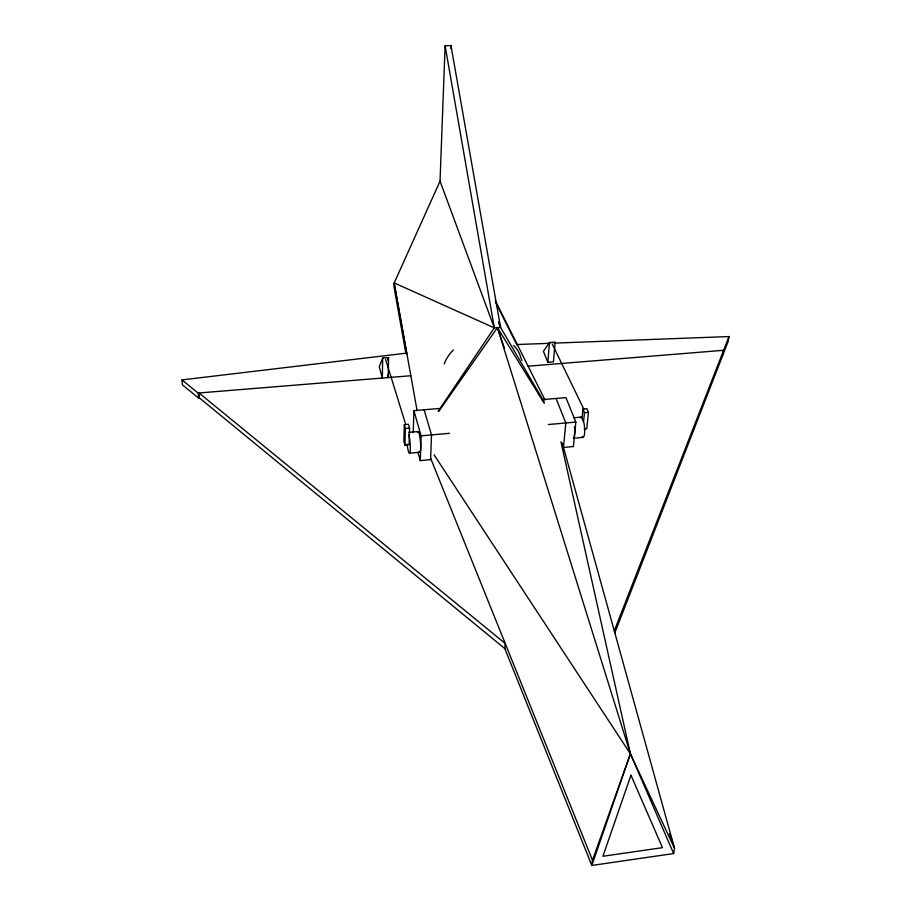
<?xml version="1.0" encoding="UTF-8"?>
<svg xmlns="http://www.w3.org/2000/svg" width="911" height="911" viewBox="0 0 911 911"><rect width="100%" height="100%" fill="white"/><g stroke="black" fill="none" stroke-linecap="round" stroke-linejoin="round"><path stroke-width="1.37" d="M382.677 358.023L382.335 378.111L379.272 366.757L382.677 358.023L388.564 357.556L388.188 377.632L387.494 375.116M404.313 424.651L403.88 441.266L404.928 445.103L409.073 444.727L409.551 428.102L408.481 424.287L404.313 424.651L405.372 428.466L404.928 445.103M413.23 432.509L413.879 410.656L439.045 408.492M424.105 409.779L431.518 434.911L430.584 459.668L420.29 460.613L421.121 435.834L413.879 410.656M405.93 353.696L394.121 287.523L394.212 282.934L440.036 181.152L445.115 45.789L450.956 45.55L500.56 327.413L544.083 401.853M450.843 48.374L450.956 45.55M562.246 443.008L674.539 848.392L673.65 853.561L591.82 865.45L504.831 648.586L505.218 643.496L198.997 392.96L198.313 393.256L182.018 379.91L406.784 353.104L406.761 353.969L394.201 283.765M547.818 362.305L549.492 342.536L555.141 342.092L553.421 361.849L547.818 362.305L543.411 351.339L549.492 342.536M541.92 399.678L565.936 397.617L575.832 422.089L573.406 446.538L563.476 447.449L565.799 422.977L556.074 398.46M582.072 417.671L582.949 409.05L586.923 408.697L588.46 412.387L586.764 428.762L584.122 429.001M583.587 421.372L584.475 412.74L582.949 409.05M438.738 411.408L497.44 327.641L630.401 753.83L592.492 860.257L591.82 865.45L630.401 753.83L560.948 441.835M722.913 354.914L723.63 350.291L528.095 366.188M554.195 343.128L728.982 336.558L728.253 341.158L614.674 633.259M614.276 630.856L728.982 336.558M387.574 360.061L388.564 357.556M438.202 411.203L494.32 327.88L445.115 45.789M182.018 379.91L182.337 384.749L198.609 398.107L199.281 397.811L504.831 648.586M409.631 453.177L419.971 452.232M583.245 437.382L573.315 438.293A10.26 2.448 84.8 0 0 574.454 426.769M408.754 432.349L417.785 431.552M573.771 417.773L580.842 417.147M421.121 435.834L449.487 433.317M548.331 424.526L575.832 422.089M405.372 428.466L409.551 428.102M584.475 412.74L588.46 412.387M410.838 375.731L198.997 392.96L199.281 397.811M417.101 410.679L394.212 282.934L494.32 327.88L500.56 327.413L498.75 322.073M517.243 344.517L549.925 343.299M434.08 454.828L630.401 753.83L674.539 848.392L669.505 833.588M544.288 403.379L497.44 327.641L504.307 347.831M495.254 300.573L545.017 400.009M495.823 302.668L517.186 345.371M552.18 343.902L583.814 409.096M630.401 753.83L673.65 853.561M430.607 458.187L592.492 860.257M521.878 360.426L520.887 357.841A40.426 31.976 -19.2 0 0 513.61 345.451M498.568 322.073L500.56 327.413M440.036 181.152L494.32 327.88M385.592 359.412L405.737 424.537M418.035 452.608L420.29 460.613M408.777 434.536L409.631 438.84A10.476 1.537 85 0 1 409.813 452.904A10.476 1.537 85 0 1 407.137 444.112M198.313 393.256L198.609 398.107M444.215 363.99A40.426 31.976 -19.2 0 1 453.405 349.949M581.901 436.688A10.249 2.494 84.8 0 0 584.441 434.467A10.249 2.494 84.8 0 0 584.031 423.296L581.503 417.124A10.249 2.494 84.8 0 0 580.273 417.864M417.443 432.258A10.465 1.594 85 0 1 420.483 441.926A10.465 1.594 85 0 1 419.083 451.48M630.959 775.227L602.911 856.26L662.468 847.663L630.959 775.227"/></g></svg>
